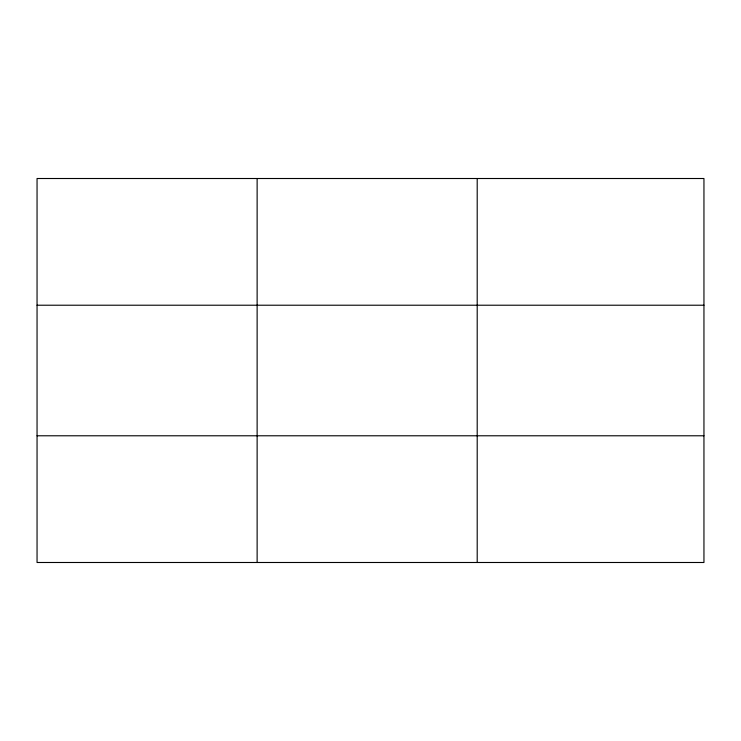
<?xml version="1.0" encoding="UTF-8"?>
<svg xmlns="http://www.w3.org/2000/svg" width="741" height="741" viewBox="0 0 741 741"><rect width="100%" height="100%" fill="white"/><g stroke="black" fill="none" stroke-linecap="round" stroke-linejoin="round"><path stroke-width="1.11" d="M257.127 562.493L257.127 178.507M477.204 562.493L477.204 178.507M703.95 305.218L703.95 178.507L37.05 178.507L37.05 562.493L703.95 562.493L703.95 305.218L37.05 305.218M37.05 435.782L703.95 435.782"/></g></svg>
